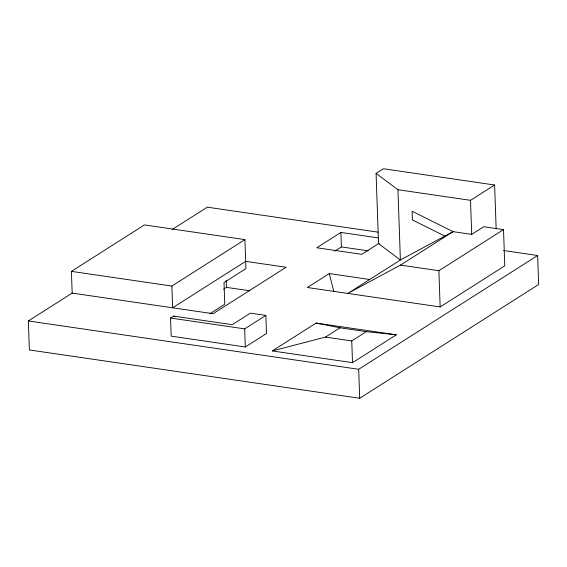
<?xml version="1.0" encoding="UTF-8"?>
<svg xmlns="http://www.w3.org/2000/svg" width="567" height="567" viewBox="0 0 567 567"><rect width="100%" height="100%" fill="white"/><g stroke="black" fill="none" stroke-linecap="round" stroke-linejoin="round"><path stroke-width="0.85" d="M244.909 239.614L171.865 286.059L172.623 307.796L245.667 261.352L286.115 267.263L213.072 313.714L72.172 293.104L71.414 271.366L144.457 224.922L244.909 239.614L245.915 268.595L224.008 282.529L224.766 304.259L209.946 313.686M503.468 250.501L537.636 255.497L538.65 284.478L359.698 398.268L29.364 349.945L28.35 320.965L72.342 292.997M172.255 229.465L207.302 207.175L378.168 232.172M369.712 279.496L329.264 273.577L307.349 287.512L440.155 306.938L504.779 265.845L503.51 229.621L483.743 226.729L471.709 234.384L453.054 231.655L400.387 259.991L378.536 243.654L376.084 173.382L383.384 168.732L494.622 185.005L496.16 228.926M170.525 318.03L173.566 316.103L232.222 324.678L250.359 313.14L265.866 315.408L266.497 333.524L245.32 346.99L171.163 336.146L170.525 318.03L244.682 328.881L265.866 315.408M223.533 289.227L226.453 287.37L249.856 290.793M378.061 237.871L340.895 232.435L316.79 247.758L361.739 254.335L379.266 243.186M334.828 251.103L341.405 246.921L368.196 250.841M376.084 173.382L397.935 189.711L470.518 200.328L494.622 185.005M397.935 189.711L400.387 259.991L347.798 293.43L400.465 265.094L453.054 231.655L412.103 211.229L412.4 219.925L444.812 236.085M272.28 350.938L316.11 323.07L396.333 334.806L352.511 362.667L272.28 350.938L325.458 337.089L340.065 327.804L366.36 331.645L396.333 334.806M400.465 265.094L438.893 270.714L503.51 229.621M325.458 337.089L351.753 340.937L366.36 331.645M28.35 320.965L358.684 369.287L537.636 255.497M71.414 271.366L171.865 286.059M316.11 323.07L340.065 327.804M173.566 316.103L175.203 316.67M329.264 273.577L333.807 291.424M470.518 200.328L471.709 234.384M438.893 270.714L440.155 306.938M358.684 369.287L359.698 398.268M351.753 340.937L352.511 362.667M340.895 232.435L341.405 246.921M244.682 328.881L245.32 346.99M226.212 280.417L226.453 287.37"/></g></svg>
